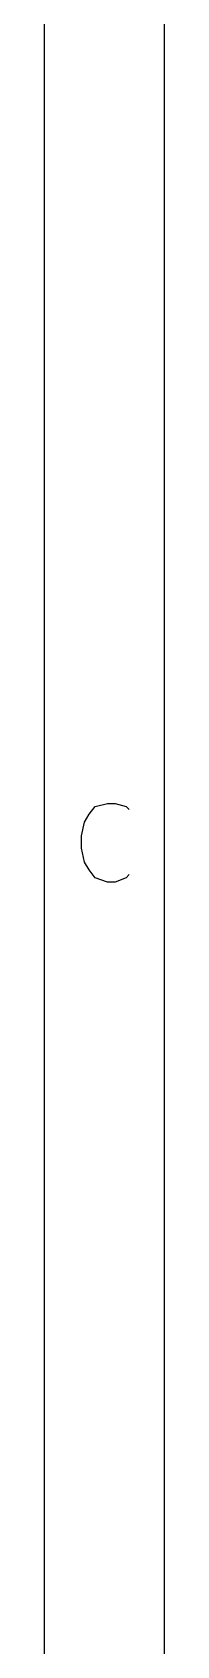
# Model space of a CAD drawing. Extents: x 10 to 287, y -200 to -10.
# Drawn here: x 285.01 to 287, y -148.12 to -121.63 of the extents above; entities that cross this region are included whole.
import ezdxf

# ---------------------------------------------------------------- set-up
doc = ezdxf.new("R2010")
doc.units = 0
doc.header["$MEASUREMENT"] = 0
doc.layers.add('BLACK', color=7, linetype='CONTINUOUS')

msp = doc.modelspace()

# ---------------------------------------------------------------- linework, layer by layer
at = {"layer": 'Black'}
for p, q in [((286.995, -200), (286.995, -10.0076)), ((285.013, -198.018), (285.013, -11.9888)), ((285.852, -134.341), (286.055, -134.29)), ((286.055, -134.29), (286.182, -134.29)), ((286.182, -134.29), (286.36, -134.341)), ((285.674, -134.595), (285.75, -134.468)), ((285.75, -134.468), (285.852, -134.341)), ((286.36, -134.341), (286.41, -134.391)), ((285.623, -134.823), (285.674, -134.595)), ((285.623, -135.026), (285.623, -134.823)), ((285.674, -135.255), (285.623, -135.026)), ((285.75, -135.382), (285.674, -135.255)), ((285.852, -135.509), (285.75, -135.382)), ((286.055, -135.585), (285.852, -135.509)), ((286.182, -135.585), (286.055, -135.585)), ((286.36, -135.509), (286.182, -135.585)), ((286.41, -135.458), (286.36, -135.509))]:
    msp.add_line(p, q, dxfattribs=at)

doc.saveas('drawing.dxf')
